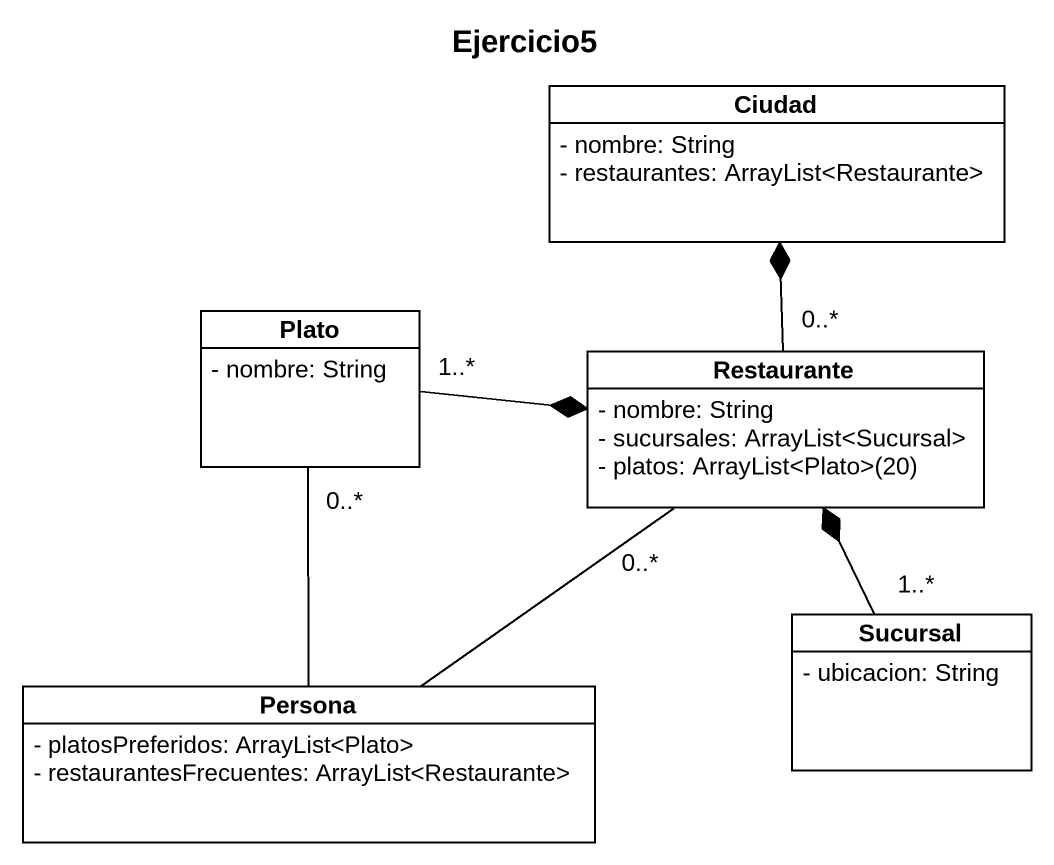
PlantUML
@startuml
title Ejercicio5
hide circle
hide empty members
skinparam classAttributeIconSize 0
class Ciudad {
  - nombre: String
  - restaurantes: ArrayList<Restaurante>
}
class Plato {
  - nombre: String
}
class Restaurante {
  - nombre: String
  - sucursales: ArrayList<Sucursal>
  {field} - platos: ArrayList<Plato>(20)
}
class Sucursal {
  - ubicacion: String
}
class Persona {
  - platosPreferidos: ArrayList<Plato>
  - restaurantesFrecuentes: ArrayList<Restaurante>
}
Plato "1..*" -right-* Restaurante
Restaurante "0..*" -up-* Ciudad
Sucursal "1..*" -up-* Restaurante
Persona -up- "0..*" Plato
Persona -up- "0..*" Restaurante
@enduml
